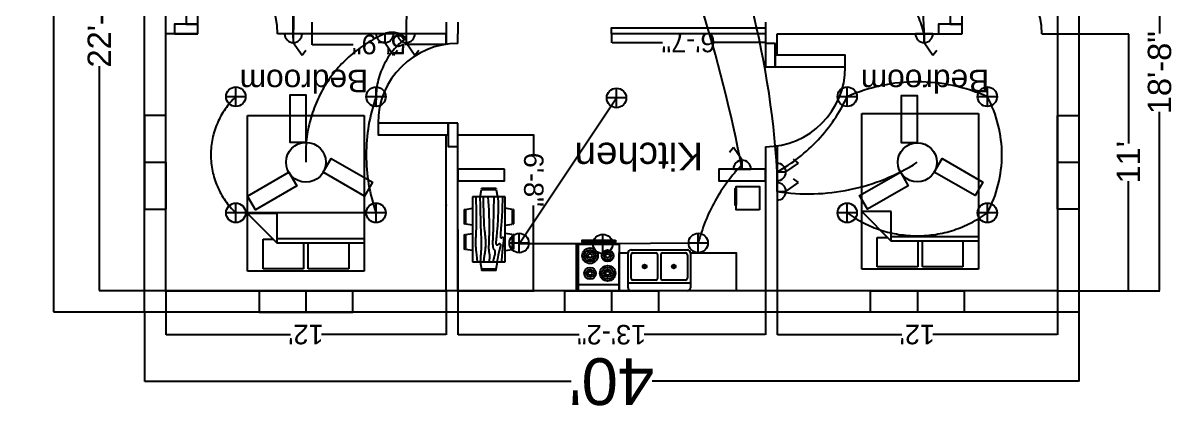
# Model space of a CAD drawing. Header units: inches. Extents: x 873 to 2018, y 638 to 1230.
# Drawn here: x 873 to 1465, y 638 to 837 of the extents above; entities that cross this region are included whole.
import ezdxf

# ---------------------------------------------------------------- set-up
doc = ezdxf.new("R2010")
doc.units = ezdxf.units.IN
doc.header["$MEASUREMENT"] = 0
doc.linetypes.add('ACAD_ISO03W100', pattern=[30, 12, -18])
doc.layers.get('0').update_dxf_attribs({"color": 244})
for name, color, linetype, lineweight in [('furniture', 254, 'Continuous', 25), ('Layer2', 7, 'Continuous', 25), ('window', 150, 'Continuous', 25)]:
    doc.layers.add(name, color=color, linetype=linetype, lineweight=lineweight)
for name, color, linetype in [('Layer1', 13, 'Continuous'), ('Layer3', 131, 'Continuous'), ('wire', 10, 'Continuous')]:
    doc.layers.add(name, color=color, linetype=linetype)
doc.styles.get("Standard").update_dxf_attribs({"font": 'arial.ttf'})
doc.dimstyles.get("Standard").update_dxf_attribs({"dimtxt": 24, "dimasz": 0.18, "dimexe": 0.18, "dimexo": 0.0625, "dimgap": 0, "dimtad": 0, "dimtoh": 1, "dimdec": 0, "dimzin": 0, "dimdsep": 46, "dimlunit": 4, "dimtxsty": 'Standard', "dimcen": 0.09, "dimclrt": 130, "dimadec": 0, "dimazin": 0, "dimtfac": 1, "dimtdec": 0, "dimtofl": 0, "dimtmove": 0, "dimatfit": 3, "dimfxl": 1, "dimtolj": 1, "dimtzin": 0, "dimarcsym": 0})

# ---------------------------------------------------------------- blocks, each defined once
blk = doc.blocks.new('Dining Set - 36 x 72 in.')
at = {"linetype": 'Continuous'}
for p, q in [((-22.2343, 26.00059), (-23.4847, 17.99762)), ((-22.2304, 26), (-5.7608, 26)), ((-22, 27.5), (-22.1562, 26.50042)), ((-5.8416, 26.5), (-22.1534, 26.5)), ((-22, 27.5), (-6, 27.5)), ((-5.8437, 26.49966), (-6, 27.5)), ((-4.5152, 17.99762), (-5.7655, 25.99926)), ((5.7657, 26.00059), (4.5153, 17.99762)), ((5.7696, 26), (22.2392, 26)), ((6, 27.5), (5.8438, 26.50042)), ((22.1584, 26.5), (5.8466, 26.5)), ((6, 27.5), (22, 27.5)), ((22.1563, 26.49966), (22, 27.5)), ((23.4848, 17.99762), (22.2345, 25.99926)), ((36, 18), (-36, 18)), ((-36, 18), (-36, -18)), ((36, -18), (36, 18)), ((-45.5, 8), (-44.5004, 8.15617)), ((-45.5, 8), (-45.5, -8)), ((-44.5, -8.15843), (-44.5, 8.15338)), ((-44.0006, 8.23428), (-35.9976, 9.48474)), ((-44, 8.23041), (-44, -8.23915)), ((44.0006, 8.23428), (35.9976, 9.48474)), ((44, 8.23041), (44, -8.23915)), ((44.5, -8.15843), (44.5, 8.15338)), ((45.5, 8), (44.5005, 8.15617)), ((45.5, 8), (45.5, -8)), ((-44.4997, -8.15631), (-45.5, -8)), ((-35.9976, -9.48476), (-43.9993, -8.2345)), ((35.9976, -9.48476), (43.9993, -8.2345)), ((44.4997, -8.15631), (45.5, -8)), ((-36, -18), (36, -18)), ((-22.2343, -26.0006), (-23.4847, -17.99762)), ((-4.5152, -17.99762), (-5.7655, -25.99928)), ((5.7657, -26.0006), (4.5153, -17.99762)), ((23.4848, -17.99762), (22.2345, -25.99928)), ((-22.2304, -26), (-5.7608, -26)), ((-22, -27.5), (-22.1562, -26.50044)), ((-5.8416, -26.5), (-22.1534, -26.5)), ((-22, -27.5), (-6, -27.5)), ((-5.8437, -26.49967), (-6, -27.5)), ((5.7696, -26), (22.2392, -26)), ((6, -27.5), (5.8438, -26.50044)), ((22.1584, -26.5), (5.8466, -26.5)), ((6, -27.5), (22, -27.5)), ((22.1563, -26.49967), (22, -27.5))]:
    blk.add_line(p, q, dxfattribs=at)
for points in [[(-36, 15), (-31.1772, 14.97754), (-26.8079, 14.91406), (-22.8538, 14.81543), (-19.276, 14.6875), (-16.0362, 14.53613), (-13.0957, 14.36718), (-10.4159, 14.18652), (-7.9583, 14), (-5.6904, 13.81315), (-3.6035, 13.63021), (-1.6954, 13.45508), (0.0365, 13.29166), (1.5945, 13.14388), (2.9811, 13.01562), (4.1988, 12.9108), (5.25, 12.83333), (6.1393, 12.78613), (6.8802, 12.76823), (7.4883, 12.77767), (7.9792, 12.8125), (8.3685, 12.87077), (8.6719, 12.95052), (8.9049, 13.0498), (9.0833, 13.16666), (9.2205, 13.29899), (9.3216, 13.44401), (9.3895, 13.59879), (9.4271, 13.76041), (9.4373, 13.92594), (9.4232, 14.09245), (9.3875, 14.257), (9.3333, 14.41666), (9.2638, 14.56917), (9.1836, 14.71484), (9.0975, 14.85465), (9.0104, 14.98958), (8.9272, 15.1206), (8.8529, 15.2487), (8.7922, 15.37483), (8.75, 15.5), (8.7305, 15.62467), (8.7344, 15.74739), (8.7617, 15.86621), (8.8125, 15.97916), (8.8867, 16.08431), (8.9844, 16.17968), (9.1055, 16.26334), (9.25, 16.33333), (9.4189, 16.38802), (9.6172, 16.42708), (9.8506, 16.45052), (10.125, 16.45833), (10.4463, 16.45052), (10.8203, 16.42708), (11.2529, 16.38802), (11.75, 16.33333), (12.3184, 16.26318), (12.9694, 16.17838), (13.7151, 16.07991), (14.5677, 15.96875), (15.5395, 15.84586), (16.6426, 15.71224), (17.8893, 15.56884), (19.2917, 15.41666), (20.859, 15.25667), (22.5879, 15.08984), (24.4721, 14.91715), (26.5052, 14.73958), (28.6809, 14.5581), (30.9929, 14.3737), (33.4347, 14.18733), (36, 14)], [(-36, 10), (-28.9766, 10.14274), (-23.1725, 10.20442), (-18.4241, 10.19775), (-14.5677, 10.13541), (-11.4399, 10.03011), (-8.877, 9.89453), (-6.7154, 9.74137), (-4.7917, 9.58333), (-2.9698, 9.43082), (-1.2246, 9.28515), (0.4415, 9.14534), (2.026, 9.01041), (3.5266, 8.87939), (4.9408, 8.7513), (6.266, 8.62516), (7.5, 8.5), (8.6411, 8.37549), (9.6914, 8.2539), (10.6538, 8.13818), (11.5312, 8.03125), (12.3267, 7.93603), (13.043, 7.85547), (13.6831, 7.79248), (14.25, 7.75), (14.7471, 7.7303), (15.1797, 7.73307), (15.5537, 7.75732), (15.875, 7.80208), (16.1494, 7.86637), (16.3828, 7.94922), (16.5811, 8.04964), (16.75, 8.16666), (16.8944, 8.29915), (17.0143, 8.44531), (17.1089, 8.60319), (17.1771, 8.77083), (17.218, 8.94629), (17.2305, 9.1276), (17.2137, 9.31282), (17.1667, 9.5), (17.0895, 9.6875), (16.987, 9.875), (16.8649, 10.0625), (16.7292, 10.25), (16.5856, 10.4375), (16.4401, 10.625), (16.2985, 10.8125), (16.1667, 11), (16.05, 11.18733), (15.9518, 11.3737), (15.8752, 11.5581), (15.8229, 11.73958), (15.798, 11.91715), (15.8034, 12.08984), (15.842, 12.25667), (15.9167, 12.41666), (16.0295, 12.56836), (16.1784, 12.70833), (16.3605, 12.83268), (16.5729, 12.9375), (16.8127, 13.01888), (17.0768, 13.07291), (17.3625, 13.0957), (17.6667, 13.08333), (17.9894, 13.03312), (18.3418, 12.94726), (18.7382, 12.82918), (19.1927, 12.68229), (19.7195, 12.51001), (20.3327, 12.31575), (21.0465, 12.10294), (21.875, 11.875), (22.8357, 11.63354), (23.959, 11.37304), (25.2786, 11.08618), (26.8282, 10.76562), (28.6414, 10.40405), (30.752, 9.99414), (33.1936, 9.52856), (36, 9)], [(-36, 5.5), (-30.7157, 5.3348), (-26.069, 5.20963), (-21.9946, 5.11767), (-18.4271, 5.05208), (-15.3009, 5.00602), (-12.5508, 4.97265), (-10.1112, 4.94515), (-7.9167, 4.91666), (-5.909, 4.88167), (-4.0586, 4.83984), (-2.3429, 4.79215), (-0.7396, 4.73958), (0.7739, 4.6831), (2.22, 4.6237), (3.6213, 4.56233), (5, 4.5), (6.373, 4.43782), (7.7344, 4.3776), (9.0723, 4.32129), (10.375, 4.27083), (11.6309, 4.22819), (12.8281, 4.19531), (13.9551, 4.17415), (15, 4.16666), (15.954, 4.17448), (16.819, 4.19791), (17.6001, 4.23698), (18.3021, 4.29166), (18.9299, 4.36198), (19.4883, 4.44791), (19.9823, 4.54948), (20.4167, 4.66666), (20.7969, 4.79899), (21.1302, 4.94401), (21.4245, 5.09879), (21.6875, 5.26041), (21.9271, 5.42594), (22.1511, 5.59245), (22.3672, 5.757), (22.5834, 5.91666), (22.8065, 6.06868), (23.0404, 6.21093), (23.2879, 6.34147), (23.5521, 6.45833), (23.8358, 6.55957), (24.142, 6.64323), (24.4735, 6.70735), (24.8334, 6.75), (25.2235, 6.76969), (25.642, 6.76692), (26.0858, 6.74267), (26.5521, 6.69791), (27.0379, 6.63362), (27.5404, 6.55078), (28.0565, 6.45036), (28.5834, 6.33333), (29.1242, 6.19987), (29.7071, 6.04687), (30.3661, 5.87044), (31.1354, 5.66666), (32.0493, 5.43164), (33.142, 5.16146), (34.4475, 4.85221), (36, 4.5)], [(-36, -1), (-30.7915, -0.6591), (-26.0195, -0.38216), (-21.6519, -0.16284), (-17.6563, 0.00521), (-14.0005, 0.12833), (-10.6523, 0.21289), (-7.5796, 0.26522), (-4.75, 0.29166), (-2.134, 0.29793), (0.2878, 0.28711), (2.5317, 0.26163), (4.6146, 0.22396), (6.5529, 0.17651), (8.3633, 0.12174), (10.0623, 0.06209), (11.6667, 0), (13.1899, -0.06201), (14.6341, -0.1211), (15.9982, -0.17432), (17.2813, -0.21875), (18.4823, -0.25147), (19.6003, -0.26953), (20.6343, -0.27002), (21.5834, -0.25), (22.4481, -0.20768), (23.2357, -0.14584), (23.9549, -0.06836), (24.6146, 0.02083), (25.2235, 0.11784), (25.7904, 0.21875), (26.3241, 0.31966), (26.8334, 0.41666), (27.3265, 0.50618), (27.8099, 0.58593), (28.2894, 0.65397), (28.7709, 0.70833), (29.2601, 0.74707), (29.763, 0.76823), (30.2855, 0.76985), (30.8334, 0.75), (31.4088, 0.70784), (31.9994, 0.64713), (32.589, 0.57275), (33.1615, 0.48958), (33.7008, 0.4025), (34.1908, 0.3164), (34.6153, 0.23616), (34.9584, 0.16666), (35.2099, 0.11165), (35.3848, 0.07031), (35.504, 0.04069), (35.5886, 0.02083), (35.6594, 0.00879), (35.7377, 0.0026), (35.8442, 0.00032), (36, 0)], [(-36, -6.5), (-27.1843, -6.31267), (-20.084, -6.1263), (-14.469, -5.9419), (-10.1094, -5.76042), (-6.7752, -5.58285), (-4.2363, -5.41016), (-2.2629, -5.24333), (-0.625, -5.08334), (0.8708, -4.93099), (2.2715, -4.78646), (3.5872, -4.64974), (4.8281, -4.52084), (6.0046, -4.39974), (7.127, -4.28646), (8.2053, -4.18099), (9.25, -4.08334), (10.2705, -3.99382), (11.2734, -3.91407), (12.2647, -3.84603), (13.25, -3.79167), (14.2354, -3.75293), (15.2266, -3.73177), (16.2295, -3.73015), (17.25, -3.75), (18.2912, -3.79248), (19.3451, -3.85547), (20.4009, -3.93604), (21.4479, -4.03125), (22.4754, -4.13819), (23.4727, -4.25391), (24.4289, -4.37549), (25.3334, -4.5), (26.1785, -4.62492), (26.9694, -4.74935), (27.7145, -4.87281), (28.4219, -4.99479), (29.1, -5.11483), (29.7572, -5.23242), (30.4016, -5.34709), (31.0417, -5.45834), (31.6837, -5.56437), (32.3262, -5.65821), (32.9658, -5.73153), (33.599, -5.77604), (34.2224, -5.78345), (34.8327, -5.74545), (35.4264, -5.65373), (36, -5.5)], [(-36, -10), (-26.4022, -9.81299), (-18.4675, -9.62891), (-11.9839, -9.45069), (-6.7396, -9.28125), (-2.5226, -9.12354), (0.8789, -8.98047), (3.6769, -8.85498), (6.0833, -8.75), (8.2767, -8.66765), (10.3021, -8.60677), (12.1712, -8.56543), (13.8958, -8.54167), (15.4876, -8.53353), (16.9583, -8.53907), (18.3197, -8.55632), (19.5834, -8.58334), (20.7616, -8.61841), (21.8685, -8.66081), (22.9188, -8.71004), (23.9271, -8.76563), (24.9081, -8.82707), (25.8763, -8.89388), (26.8465, -8.96558), (27.8334, -9.04167), (28.8474, -9.12118), (29.8828, -9.20117), (30.93, -9.27824), (31.9792, -9.34896), (33.0205, -9.40991), (34.0443, -9.45768), (35.0407, -9.48885), (36, -9.5)], [(-36, -14.5), (-30.0881, -14.33513), (-25.0332, -14.21224), (-20.7312, -14.12647), (-17.0781, -14.07292), (-13.97, -14.04671), (-11.3027, -14.04297), (-8.9724, -14.05681), (-6.875, -14.08334), (-4.9224, -14.11833), (-3.0905, -14.16016), (-1.3709, -14.20785), (0.2448, -14.26042), (1.7647, -14.3169), (3.1973, -14.3763), (4.5507, -14.43767), (5.8333, -14.5), (7.0554, -14.5621), (8.235, -14.62175), (9.3922, -14.67652), (10.5469, -14.72396), (11.7192, -14.76164), (12.929, -14.78711), (14.1965, -14.79794), (15.5417, -14.79167), (16.9933, -14.76424), (18.6152, -14.70508), (20.4804, -14.60197), (22.6615, -14.44271), (25.2312, -14.21509), (28.2624, -13.9069), (31.8277, -13.50594), (36, -13)]]:
    blk.add_lwpolyline(points, dxfattribs=at)
blk = doc.blocks.new('Bed - Queen')
at = {"linetype": 'Continuous'}
for p, q in [((0, -80.00003), (0, 0)), ((0, 0), (59.99999, 0)), ((59.99999, 0), (59.99999, -80.00003)), ((7.99999, -1.2), (28.79998, -1.2)), ((7.99999, -14.4), (7.99999, -1.2)), ((28.79998, -1.2), (28.79998, -14.4)), ((31.19999, -1.2), (51.99999, -1.2)), ((31.19999, -14.4), (31.19999, -1.2)), ((51.99999, -1.2), (51.99999, -16.4)), ((0, -14.4), (44.8, -14.4)), ((44.8, -16.8), (0, -16.8)), ((59.99999, -29.6), (44.8, -14.4)), ((44.8, -14.4), (44.8, -29.6)), ((51.99999, -16.4), (46.79936, -16.4)), ((44.8, -29.6), (59.99999, -29.6)), ((59.99999, -80.00003), (0, -80.00003))]:
    blk.add_line(p, q, dxfattribs=at)
blk = doc.blocks.new('*D7')
at = {"layer": 'Defpoints', "color": 0, "linetype": 'Continuous', "ltscale": 25, "transparency": 16777216}
for p in [(935.56, 688.95), (1415.56, 688.95), (935.56, 653.5)]:
    blk.add_point(p, dxfattribs=at)
at = {"layer": 'furniture', "color": 0, "linetype": 'Continuous', "lineweight": -2, "ltscale": 25, "transparency": 16777216}
for p, q in [((935.56, 688.89), (935.56, 653.32)), ((1415.56, 688.89), (1415.56, 653.32))]:
    blk.add_line(p, q, dxfattribs=at)
at = {"layer": 'furniture', "color": 1, "linetype": 'Continuous', "lineweight": -2, "ltscale": 25, "transparency": 16777216}
for p, q in [((935.74, 653.5), (1154.71, 653.5)), ((1415.38, 653.5), (1196.41, 653.5))]:
    blk.add_line(p, q, dxfattribs=at)
at = {"layer": 'furniture', "color": 1, "linetype": 'Continuous', "ltscale": 25, "transparency": 16777216}
for points in [[(935.74, 653.53), (935.74, 653.47), (935.56, 653.5)], [(1415.38, 653.53), (1415.38, 653.47), (1415.56, 653.5)]]:
    blk.add_solid(points, dxfattribs=at)
at = {"layer": 'furniture', "color": 1, "linetype": 'Continuous', "ltscale": 25, "transparency": 16777216, "insert": (1175.56, 653.5), "char_height": 24, "attachment_point": 5, "rotation": 180}
blk.add_mtext("\\A1;40'", dxfattribs=at)
blk = doc.blocks.new('*D8')
at = {"layer": 'Defpoints', "color": 0, "linetype": 'Continuous', "ltscale": 25, "transparency": 16777216}
for p in [(889, 1120.95), (935.56, 1120.95), (935.56, 688.95)]:
    blk.add_point(p, dxfattribs=at)
at = {"layer": 'furniture', "color": 0, "linetype": 'Continuous', "lineweight": -2, "ltscale": 25, "transparency": 16777216}
for p, q in [((935.5, 1120.95), (888.82, 1120.95)), ((935.5, 688.95), (888.82, 688.95))]:
    blk.add_line(p, q, dxfattribs=at)
at = {"layer": 'furniture', "color": 1, "linetype": 'Continuous', "lineweight": -2, "ltscale": 25, "transparency": 16777216}
for p, q in [((889, 1120.77), (889, 925.31)), ((889, 689.13), (889, 884.6))]:
    blk.add_line(p, q, dxfattribs=at)
at = {"layer": 'furniture', "color": 1, "linetype": 'Continuous', "ltscale": 25, "transparency": 16777216}
for points in [[(888.97, 1120.77), (889.03, 1120.77), (889, 1120.95)], [(888.97, 689.13), (889.03, 689.13), (889, 688.95)]]:
    blk.add_solid(points, dxfattribs=at)
at = {"layer": 'furniture', "color": 1, "linetype": 'Continuous', "ltscale": 25, "transparency": 16777216, "insert": (889, 904.95), "char_height": 24, "attachment_point": 5, "rotation": 90}
blk.add_mtext("\\A1;36'", dxfattribs=at)
blk = doc.blocks.new('*D9')
at = {"layer": 'Defpoints', "color": 0, "linetype": 'Continuous', "ltscale": 25, "transparency": 16777216}
for p in [(912.5, 971.95), (946.56, 971.95), (946.56, 699.95)]:
    blk.add_point(p, dxfattribs=at)
at = {"layer": 'furniture', "color": 0, "linetype": 'Continuous', "lineweight": -2, "ltscale": 25, "transparency": 16777216}
for p, q in [((946.5, 971.95), (912.32, 971.95)), ((946.5, 699.95), (912.32, 699.95))]:
    blk.add_line(p, q, dxfattribs=at)
at = {"layer": 'furniture', "color": 1, "linetype": 'Continuous', "lineweight": -2, "ltscale": 25, "transparency": 16777216}
for p, q in [((912.5, 971.77), (912.5, 856.67)), ((912.5, 700.13), (912.5, 815.24))]:
    blk.add_line(p, q, dxfattribs=at)
at = {"layer": 'furniture', "color": 1, "linetype": 'Continuous', "ltscale": 25, "transparency": 16777216}
for points in [[(912.47, 971.77), (912.53, 971.77), (912.5, 971.95)], [(912.47, 700.13), (912.53, 700.13), (912.5, 699.95)]]:
    blk.add_solid(points, dxfattribs=at)
at = {"layer": 'furniture', "color": 1, "linetype": 'Continuous', "ltscale": 25, "transparency": 16777216, "insert": (912.5, 835.95), "char_height": 12, "attachment_point": 5, "rotation": 90}
blk.add_mtext('\\A1;22\'-8"', dxfattribs=at)
blk = doc.blocks.new('*D11')
at = {"layer": 'Defpoints', "color": 0, "linetype": 'Continuous', "ltscale": 5, "transparency": 16777216}
for p in [(1021.56, 837.95), (1090.56, 837.95), (1021.56, 826.5)]:
    blk.add_point(p, dxfattribs=at)
at = {"layer": 'furniture', "color": 0, "linetype": 'Continuous', "lineweight": -2, "ltscale": 5, "transparency": 16777216}
for p, q in [((1021.56, 837.89), (1021.56, 826.32)), ((1090.56, 837.89), (1090.56, 826.32))]:
    blk.add_line(p, q, dxfattribs=at)
at = {"layer": 'furniture', "color": 1, "linetype": 'Continuous', "lineweight": -2, "ltscale": 5, "transparency": 16777216}
for p, q in [((1021.74, 826.5), (1042.77, 826.5)), ((1090.38, 826.5), (1069.35, 826.5))]:
    blk.add_line(p, q, dxfattribs=at)
at = {"layer": 'furniture', "color": 1, "linetype": 'Continuous', "ltscale": 5, "transparency": 16777216}
for points in [[(1021.74, 826.53), (1021.74, 826.47), (1021.56, 826.5)], [(1090.38, 826.53), (1090.38, 826.47), (1090.56, 826.5)]]:
    blk.add_solid(points, dxfattribs=at)
at = {"layer": 'furniture', "color": 1, "linetype": 'Continuous', "ltscale": 5, "transparency": 16777216, "insert": (1056.06, 826.5), "char_height": 10, "attachment_point": 5, "rotation": 180}
blk.add_mtext('\\A1;5\'-9"', dxfattribs=at)
blk = doc.blocks.new('*D17')
at = {"layer": 'Defpoints', "color": 0, "linetype": 'Continuous', "ltscale": 25, "transparency": 16777216}
for p in [(1404.56, 923.95), (1457, 923.95), (1404.56, 699.95)]:
    blk.add_point(p, dxfattribs=at)
at = {"layer": 'furniture', "color": 0, "linetype": 'Continuous', "lineweight": -2, "ltscale": 25, "transparency": 16777216}
for p, q in [((1404.62, 923.95), (1457.18, 923.95)), ((1404.62, 699.95), (1457.18, 699.95))]:
    blk.add_line(p, q, dxfattribs=at)
at = {"layer": 'furniture', "color": 1, "linetype": 'Continuous', "lineweight": -2, "ltscale": 25, "transparency": 16777216}
for p, q in [((1457, 923.77), (1457, 832)), ((1457, 700.13), (1457, 791.91))]:
    blk.add_line(p, q, dxfattribs=at)
at = {"layer": 'furniture', "color": 1, "linetype": 'Continuous', "ltscale": 25, "transparency": 16777216}
for points in [[(1456.97, 923.77), (1457.03, 923.77), (1457, 923.95)], [(1456.97, 700.13), (1457.03, 700.13), (1457, 699.95)]]:
    blk.add_solid(points, dxfattribs=at)
at = {"layer": 'furniture', "color": 1, "linetype": 'Continuous', "ltscale": 25, "transparency": 16777216, "insert": (1457, 811.95), "char_height": 12, "attachment_point": 5, "rotation": 90}
blk.add_mtext('\\A1;18\'-8"', dxfattribs=at)
blk = doc.blocks.new('*D18')
at = {"layer": 'Defpoints', "color": 0, "linetype": 'Continuous', "ltscale": 25, "transparency": 16777216}
for p in [(1404.56, 831.95), (1441, 831.95), (1404.56, 699.95)]:
    blk.add_point(p, dxfattribs=at)
at = {"layer": 'furniture', "color": 0, "linetype": 'Continuous', "lineweight": -2, "ltscale": 25, "transparency": 16777216}
for p, q in [((1404.62, 831.95), (1441.18, 831.95)), ((1404.62, 699.95), (1441.18, 699.95))]:
    blk.add_line(p, q, dxfattribs=at)
at = {"layer": 'furniture', "color": 1, "linetype": 'Continuous', "lineweight": -2, "ltscale": 25, "transparency": 16777216}
for p, q in [((1441, 831.77), (1441, 775.57)), ((1441, 700.13), (1441, 756.34))]:
    blk.add_line(p, q, dxfattribs=at)
at = {"layer": 'furniture', "color": 1, "linetype": 'Continuous', "ltscale": 25, "transparency": 16777216}
for points in [[(1440.97, 831.77), (1441.03, 831.77), (1441, 831.95)], [(1440.97, 700.13), (1441.03, 700.13), (1441, 699.95)]]:
    blk.add_solid(points, dxfattribs=at)
at = {"layer": 'furniture', "color": 1, "linetype": 'Continuous', "ltscale": 25, "transparency": 16777216, "insert": (1441, 765.95), "char_height": 12, "attachment_point": 5, "rotation": 90}
blk.add_mtext("\\A1;11'", dxfattribs=at)
blk = doc.blocks.new('*D23')
at = {"layer": 'Defpoints', "color": 0, "linetype": 'Continuous', "ltscale": 25, "transparency": 16777216}
for p in [(946.56, 699.95), (1090.56, 699.95), (946.56, 677.5)]:
    blk.add_point(p, dxfattribs=at)
at = {"layer": 'furniture', "color": 0, "linetype": 'Continuous', "lineweight": -2, "ltscale": 25, "transparency": 16777216}
for p, q in [((946.56, 699.89), (946.56, 677.32)), ((1090.56, 699.89), (1090.56, 677.32))]:
    blk.add_line(p, q, dxfattribs=at)
at = {"layer": 'furniture', "color": 1, "linetype": 'Continuous', "lineweight": -2, "ltscale": 25, "transparency": 16777216}
for p, q in [((946.74, 677.5), (1010.54, 677.5)), ((1090.38, 677.5), (1026.57, 677.5))]:
    blk.add_line(p, q, dxfattribs=at)
at = {"layer": 'furniture', "color": 1, "linetype": 'Continuous', "ltscale": 25, "transparency": 16777216}
for points in [[(946.74, 677.53), (946.74, 677.47), (946.56, 677.5)], [(1090.38, 677.53), (1090.38, 677.47), (1090.56, 677.5)]]:
    blk.add_solid(points, dxfattribs=at)
at = {"layer": 'furniture', "color": 1, "linetype": 'Continuous', "ltscale": 25, "transparency": 16777216, "insert": (1018.56, 677.5), "char_height": 10, "attachment_point": 5, "rotation": 180}
blk.add_mtext("\\A1;12'", dxfattribs=at)
blk = doc.blocks.new('*D24')
at = {"layer": 'Defpoints', "color": 0, "linetype": 'Continuous', "ltscale": 25, "transparency": 16777216}
for p in [(1096.56, 731.5), (1254.56, 731.5), (1096.56, 677.5)]:
    blk.add_point(p, dxfattribs=at)
at = {"layer": 'furniture', "color": 0, "linetype": 'Continuous', "lineweight": -2, "ltscale": 25, "transparency": 16777216}
for p, q in [((1096.56, 731.44), (1096.56, 677.32)), ((1254.56, 731.44), (1254.56, 677.32))]:
    blk.add_line(p, q, dxfattribs=at)
at = {"layer": 'furniture', "color": 1, "linetype": 'Continuous', "lineweight": -2, "ltscale": 25, "transparency": 16777216}
for p, q in [((1096.74, 677.5), (1158.85, 677.5)), ((1254.38, 677.5), (1192.26, 677.5))]:
    blk.add_line(p, q, dxfattribs=at)
at = {"layer": 'furniture', "color": 1, "linetype": 'Continuous', "ltscale": 25, "transparency": 16777216}
for points in [[(1096.74, 677.53), (1096.74, 677.47), (1096.56, 677.5)], [(1254.38, 677.53), (1254.38, 677.47), (1254.56, 677.5)]]:
    blk.add_solid(points, dxfattribs=at)
at = {"layer": 'furniture', "color": 1, "linetype": 'Continuous', "ltscale": 25, "transparency": 16777216, "insert": (1175.56, 677.5), "char_height": 10, "attachment_point": 5, "rotation": 180}
blk.add_mtext('\\A1;13\'-2"', dxfattribs=at)
blk = doc.blocks.new('*D25')
at = {"layer": 'Defpoints', "color": 0, "linetype": 'Continuous', "ltscale": 25, "transparency": 16777216}
for p in [(1096.56, 780), (1096.56, 699.95), (1135.5, 699.95)]:
    blk.add_point(p, dxfattribs=at)
at = {"layer": 'furniture', "color": 0, "linetype": 'Continuous', "lineweight": -2, "ltscale": 25, "transparency": 16777216}
for p, q in [((1096.62, 780), (1135.68, 780)), ((1096.62, 699.95), (1135.68, 699.95))]:
    blk.add_line(p, q, dxfattribs=at)
at = {"layer": 'furniture', "color": 1, "linetype": 'Continuous', "lineweight": -2, "ltscale": 25, "transparency": 16777216}
for p, q in [((1135.5, 779.82), (1135.5, 770.32)), ((1135.5, 700.13), (1135.5, 743.68))]:
    blk.add_line(p, q, dxfattribs=at)
at = {"layer": 'furniture', "color": 1, "linetype": 'Continuous', "ltscale": 25, "transparency": 16777216}
for points in [[(1135.47, 779.82), (1135.53, 779.82), (1135.5, 780)], [(1135.47, 700.13), (1135.53, 700.13), (1135.5, 699.95)]]:
    blk.add_solid(points, dxfattribs=at)
at = {"layer": 'furniture', "color": 1, "linetype": 'Continuous', "ltscale": 25, "transparency": 16777216, "insert": (1135.5, 757), "char_height": 10, "attachment_point": 5, "rotation": 270}
blk.add_mtext('\\A1;6\'-8"', dxfattribs=at)
blk = doc.blocks.new('*D26')
at = {"layer": 'Defpoints', "color": 0, "linetype": 'Continuous', "ltscale": 25, "transparency": 16777216}
for p in [(1260.56, 753.95), (1404.56, 753.95), (1260.56, 677.5)]:
    blk.add_point(p, dxfattribs=at)
at = {"layer": 'furniture', "color": 4, "linetype": 'Continuous', "lineweight": -2, "ltscale": 25, "transparency": 16777216}
for p, q in [((1260.56, 753.89), (1260.56, 677.32)), ((1404.56, 753.89), (1404.56, 677.32))]:
    blk.add_line(p, q, dxfattribs=at)
at = {"layer": 'furniture', "color": 1, "linetype": 'Continuous', "lineweight": -2, "ltscale": 25, "transparency": 16777216}
for p, q in [((1260.74, 677.5), (1324.54, 677.5)), ((1404.38, 677.5), (1340.57, 677.5))]:
    blk.add_line(p, q, dxfattribs=at)
at = {"layer": 'furniture', "color": 1, "linetype": 'Continuous', "ltscale": 25, "transparency": 16777216}
for points in [[(1260.74, 677.53), (1260.74, 677.47), (1260.56, 677.5)], [(1404.38, 677.53), (1404.38, 677.47), (1404.56, 677.5)]]:
    blk.add_solid(points, dxfattribs=at)
at = {"layer": 'furniture', "color": 1, "linetype": 'Continuous', "ltscale": 25, "transparency": 16777216, "insert": (1332.56, 677.5), "char_height": 10, "attachment_point": 5, "rotation": 180}
blk.add_mtext("\\A1;12'", dxfattribs=at)
blk = doc.blocks.new('*D27')
at = {"layer": 'Defpoints', "color": 0, "linetype": 'Continuous', "ltscale": 25, "transparency": 16777216}
for p in [(1175.56, 831.95), (1254.56, 829.45), (1175.56, 827.5)]:
    blk.add_point(p, dxfattribs=at)
at = {"layer": 'furniture', "color": 4, "linetype": 'Continuous', "lineweight": -2, "ltscale": 25, "transparency": 16777216}
for p, q in [((1175.56, 831.89), (1175.56, 827.32)), ((1254.56, 829.39), (1254.56, 827.32))]:
    blk.add_line(p, q, dxfattribs=at)
at = {"layer": 'furniture', "color": 1, "linetype": 'Continuous', "lineweight": -2, "ltscale": 25, "transparency": 16777216}
for p, q in [((1175.74, 827.5), (1201.74, 827.5)), ((1254.38, 827.5), (1228.38, 827.5))]:
    blk.add_line(p, q, dxfattribs=at)
at = {"layer": 'furniture', "color": 1, "linetype": 'Continuous', "ltscale": 25, "transparency": 16777216}
for points in [[(1175.74, 827.53), (1175.74, 827.47), (1175.56, 827.5)], [(1254.38, 827.53), (1254.38, 827.47), (1254.56, 827.5)]]:
    blk.add_solid(points, dxfattribs=at)
at = {"layer": 'furniture', "color": 1, "linetype": 'Continuous', "ltscale": 25, "transparency": 16777216, "insert": (1215.06, 827.5), "char_height": 10, "attachment_point": 5, "rotation": 180}
blk.add_mtext('\\A1;6\'-7"', dxfattribs=at)
blk = doc.blocks.new('*U33')
at = {"layer": 'Layer3', "linetype": 'Continuous', "ltscale": 25}
blk.add_lwpolyline([(4.08, -12.24), (-4.08, -12.24), (-4.08, 12.24), (4.08, 12.24)], close=True, dxfattribs=at)
blk = doc.blocks.new('*U34')
at = {"layer": 'Layer3', "color": 0, "linetype": 'ByBlock', "lineweight": -2, "transparency": 16777216}
blk.add_blockref('*U33', (1824.15, 1525.33), dxfattribs=at)
for p, rotation in [((1849.69, 1495.21), 240), ((1810.84, 1488.15), 120)]:
    blk.add_blockref('*U33', p, dxfattribs=dict(at, rotation=rotation))
blk = doc.blocks.new('*U38')
at = {"layer": 'Layer3', "linetype": 'Continuous', "ltscale": 25}
blk.add_lwpolyline([(4.03, -12.08), (-4.03, -12.08), (-4.03, 12.08), (4.03, 12.08)], close=True, dxfattribs=at)
blk = doc.blocks.new('*U39')
at = {"layer": 'Layer3', "color": 0, "linetype": 'ByBlock', "lineweight": -2, "transparency": 16777216}
blk.add_blockref('*U38', (1800.69, 1505.72), dxfattribs=at)
for p, rotation in [((1825.91, 1475.99), 240), ((1787.56, 1469.01), 120)]:
    blk.add_blockref('*U38', p, dxfattribs=dict(at, rotation=rotation))

msp = doc.modelspace()

# ---------------------------------------------------------------- linework, layer by layer
at = {"layer": 'furniture'}
for p, q in [((1157.5, 699.95), (1157.5, 723.95)), ((1164.5, 723.95), (1164.5, 724.95)), ((1166.5, 724.95), (1166.5, 723.95)), ((1171.5, 724.95), (1171.5, 723.95)), ((1173.5, 723.95), (1173.5, 724.95)), ((1199.25, 706.45), (1199.25, 718.45)), ((1200.75, 718.45), (1200.75, 706.45)), ((1179.5, 702.95), (1158.5, 702.95)), ((1216, 703.95), (1184, 703.95))]:
    msp.add_line(p, q, dxfattribs=at)
at = {"layer": 'furniture', "linetype": 'Continuous'}
for points in [[(1254.56, 831.95), (1175.56, 831.95), (1175.56, 835), (1254.56, 835)], [(1239.5, 744), (1239, 744), (1239, 752.5), (1239.5, 752.5)], [(1251.5, 741.5), (1239.5, 741.5), (1239.5, 753.5), (1251.5, 753.5)]]:
    msp.add_lwpolyline(points, close=True, dxfattribs=at)
at = {"layer": 'furniture'}
for points in [[(1179.5, 723.95), (1179.5, 699.95), (1158.5, 699.95), (1158.5, 723.95)], [(1177.5, 725.95), (1177.5, 724.95), (1160.5, 724.95), (1160.5, 725.95)]]:
    msp.add_lwpolyline(points, close=True, dxfattribs=at)
at = {"layer": 'furniture', "linetype": 'Continuous'}
msp.add_lwpolyline([(1216, 719.5), (1239.5, 719.5), (1239.5, 699.95), (1179.5, 699.95), (1179.5, 719.5), (1184, 719.5)], dxfattribs=at)
at = {"layer": 'furniture'}
for points in [[(1184, 701.45), (1184, 719.45)], [(1185.5, 720.95), (1214.5, 720.95)], [(1185.5, 706.45), (1185.5, 718.45)], [(1186.5, 719.45), (1198.25, 719.45)], [(1201.75, 719.45), (1213.5, 719.45)], [(1214.5, 718.45), (1214.5, 706.45)], [(1216, 719.45), (1216, 701.45)], [(1198.25, 705.45), (1186.5, 705.45)], [(1213.5, 705.45), (1201.75, 705.45)], [(1214.5, 699.95), (1185.5, 699.95)]]:
    msp.add_lwpolyline(points, dxfattribs=at)
for centre, radius in [((1164.5, 717.95), 4), ((1164.5, 717.95), 3), ((1164.5, 717.95), 2), ((1164.5, 717.95), 1), ((1173.5, 717.95), 3), ((1173.5, 717.95), 2), ((1173.5, 717.95), 1), ((1164.5, 708.95), 3), ((1164.5, 708.95), 2), ((1164.5, 708.95), 1), ((1173.5, 708.95), 4), ((1173.5, 708.95), 3), ((1173.5, 708.95), 2), ((1173.5, 708.95), 1), ((1192.5, 712.45), 1), ((1192.5, 712.45), 0.5), ((1207.5, 712.45), 1), ((1207.5, 712.45), 0.5)]:
    msp.add_circle(centre, radius, dxfattribs=at)
for centre, radius, start, end in [((1185.5, 719.45), 1.5, 90, 180), ((1186.5, 718.45), 1, 90, 180), ((1198.25, 718.45), 1, 0, 90), ((1201.75, 718.45), 1, 90, 180), ((1213.5, 718.45), 1, 0, 90), ((1214.5, 719.45), 1.5, 0, 90), ((1186.5, 706.45), 1, 180, 270), ((1198.25, 706.45), 1, 270, 0), ((1201.75, 706.45), 1, 180, 270), ((1213.5, 706.45), 1, 270, 0), ((1185.5, 701.45), 1.5, 180, 270), ((1214.5, 701.45), 1.5, 270, 0)]:
    msp.add_arc(centre, radius, start, end, dxfattribs=at)
at = {"layer": 'Layer1', "linetype": 'Continuous'}
for p, q in [((951, 831.95), (963, 831.95)), ((1343.5, 831.95), (1355.5, 831.95)), ((1254.56, 826.95), (1254.56, 814.95)), ((1096.56, 774), (1096.56, 786))]:
    msp.add_line(p, q, dxfattribs=at)
for points in [[(963, 872.95), (957, 872.95), (957, 836.95), (963, 836.95)], [(1355.5, 872.95), (1349.5, 872.95), (1349.5, 836.95), (1355.5, 836.95)], [(1295.56, 814.95), (1295.56, 820.95), (1259.56, 820.95), (1259.56, 814.95)], [(1055.56, 786), (1055.56, 780), (1091.56, 780), (1091.56, 786)]]:
    msp.add_lwpolyline(points, close=True, dxfattribs=at)
for points in [[(963, 831.95), (963, 836.95), (951, 836.95), (951, 831.95)], [(1355.5, 831.95), (1355.5, 836.95), (1343.5, 836.95), (1343.5, 831.95)], [(1254.56, 814.95), (1259.56, 814.95), (1259.56, 826.95), (1254.56, 826.95)], [(1096.56, 786), (1091.56, 786), (1091.56, 774), (1096.56, 774)]]:
    msp.add_lwpolyline(points, dxfattribs=at)
for centre, start, end in [((963, 831.95), 0, 90), ((1355.5, 831.95), 0, 90), ((1096.56, 786), 90, 180), ((1254.56, 814.95), 270, 0)]:
    msp.add_arc(centre, 41, start, end, dxfattribs=at)
at = {"layer": 'Layer2', "linetype": 'Continuous'}
for p, q in [((1096.56, 837.95), (1096.56, 831.95)), ((1254.56, 837.95), (1254.56, 831.95)), ((963, 831.95), (946.56, 831.95)), ((1090.56, 831.95), (1004, 831.95)), ((1090.56, 826.56), (1090.56, 831.95)), ((1096.56, 826.95), (1096.56, 831.95)), ((1254.56, 831.95), (1254.56, 826.95)), ((1260.56, 820.95), (1260.56, 831.95)), ((1260.56, 831.95), (1355.5, 831.95)), ((1396.5, 831.95), (1404.56, 831.95)), ((1096.56, 699.95), (1096.56, 786)), ((1096.56, 699.95), (1096.56, 786)), ((1090.56, 699.95), (1090.56, 780)), ((1254.56, 773.95), (1254.56, 699.95)), ((1260.56, 773.95), (1260.56, 699.95)), ((946.56, 699.95), (1090.56, 699.95)), ((1404.56, 699.95), (1260.56, 699.95))]:
    msp.add_line(p, q, dxfattribs=at)
for points in [[(1232.56, 1120.95), (1415.56, 1120.95), (1415.56, 688.95), (935.56, 688.95), (935.56, 1120.95), (1142.56, 1120.95)], [(1404.56, 923.95), (1404.56, 699.95), (946.56, 699.95), (946.56, 933.95)]]:
    msp.add_lwpolyline(points, dxfattribs=at)
for points in [[(1120.56, 762.5), (1096.56, 762.5), (1096.56, 756.5), (1120.56, 756.5)], [(1254.56, 762.5), (1230.56, 762.5), (1230.56, 756.5), (1254.56, 756.5)]]:
    msp.add_lwpolyline(points, close=True, dxfattribs=at)
at = {"layer": 'Layer3', "linetype": 'Continuous', "ltscale": 25}
for p, q in [((1016.54, 831.95), (1007.54, 831.95)), ((1012.04, 831.95), (1012.04, 827.45)), ((1063.54, 831.95), (1054.54, 831.95)), ((1059.04, 831.95), (1059.04, 827.45)), ((1074.54, 831.95), (1065.54, 831.95)), ((1070.04, 831.95), (1070.04, 827.45)), ((1340.54, 831.95), (1331.54, 831.95)), ((1336.04, 831.95), (1336.04, 827.45)), ((1012.04, 827.45), (1016.54, 820.95)), ((1016.54, 820.95), (1018.54, 823.45)), ((1059.04, 827.45), (1063.54, 820.95)), ((1063.54, 820.95), (1065.54, 823.45)), ((1070.04, 827.45), (1074.54, 820.95)), ((1074.54, 820.95), (1076.54, 823.45)), ((1336.04, 827.45), (1340.54, 820.95)), ((1340.54, 820.95), (1342.54, 823.45)), ((982.56, 794.63), (982.56, 804.63)), ((1054.54, 794.63), (1054.54, 804.63)), ((1296.54, 794.63), (1296.54, 804.63)), ((1368.52, 794.63), (1368.52, 804.63)), ((987.56, 799.63), (977.56, 799.63)), ((1059.54, 799.63), (1049.54, 799.63)), ((1183.04, 799), (1173.04, 799)), ((1178.04, 794), (1178.04, 804)), ((1301.54, 799.63), (1291.54, 799.63)), ((1373.52, 799.63), (1363.52, 799.63)), ((1238.06, 773.5), (1236.06, 771)), ((1242.56, 767), (1238.06, 773.5)), ((1242.56, 762.5), (1242.56, 767)), ((1260.54, 765.5), (1260.54, 756.5)), ((1265.04, 761), (1271.54, 765.5)), ((1271.54, 765.5), (1269.04, 767.5)), ((1238.06, 762.5), (1247.06, 762.5)), ((1260.54, 761), (1265.04, 761)), ((1271.54, 755.5), (1269.04, 757.5)), ((1260.54, 755.5), (1260.54, 746.5)), ((1265.04, 751), (1271.54, 755.5)), ((1260.54, 751), (1265.04, 751)), ((987.56, 739.98), (977.56, 739.98)), ((982.56, 734.98), (982.56, 744.98)), ((1059.54, 739.98), (1049.54, 739.98)), ((1054.54, 734.98), (1054.54, 744.98)), ((1301.54, 739.98), (1291.54, 739.98)), ((1296.54, 734.98), (1296.54, 744.98)), ((1373.52, 739.98), (1363.52, 739.98)), ((1368.52, 734.98), (1368.52, 744.98)), ((1128.04, 719.5), (1128.04, 729.5)), ((1171.04, 719), (1171.04, 729)), ((1220.04, 719.5), (1220.04, 729.5)), ((1133.04, 724.5), (1123.04, 724.5)), ((1176.04, 724), (1166.04, 724)), ((1225.04, 724.5), (1215.04, 724.5))]:
    msp.add_line(p, q, dxfattribs=at)
for centre, radius in [((982.56, 799.63), 5), ((1054.54, 799.63), 5), ((1296.54, 799.63), 5), ((1368.52, 799.63), 5), ((1178.04, 799), 5), ((1018.56, 765.95), 10.2), ((1332.54, 765.95), 10.06), ((982.56, 739.98), 5), ((1054.54, 739.98), 5), ((1296.54, 739.98), 5), ((1368.52, 739.98), 5), ((1128.04, 724.5), 5), ((1171.04, 724), 5), ((1220.04, 724.5), 5)]:
    msp.add_circle(centre, radius, dxfattribs=at)
for centre, start, end in [((1012.04, 831.95), 180, 360), ((1059.04, 831.95), 180, 0), ((1070.04, 831.95), 180, 360), ((1336.04, 831.95), 180, 360), ((1242.56, 762.5), 0, 180), ((1260.54, 761), 270, 90), ((1260.54, 751), 270, 90)]:
    msp.add_arc(centre, 4.5, start, end, dxfattribs=at)
at = {"layer": 'Layer3', "linetype": 'Continuous'}
msp.add_point((1090.56, 743.95), dxfattribs=at)
msp.add_point((1090.56, 743.95), dxfattribs=at)
at = {"layer": 'window', "linetype": 'Continuous'}
for p, q in [((946.56, 789.95), (935.56, 789.95)), ((935.56, 789.95), (935.56, 741.95)), ((946.56, 741.95), (946.56, 789.95)), ((946.56, 741.95), (946.56, 789.95)), ((1404.56, 789.95), (1404.56, 765.95)), ((1404.56, 765.95), (1404.56, 789.95)), ((1404.56, 789.95), (1415.56, 789.95)), ((1415.56, 789.95), (1415.56, 765.95)), ((935.56, 765.95), (946.56, 765.95)), ((946.56, 765.95), (946.56, 741.95)), ((1404.56, 765.95), (1415.56, 765.95)), ((1404.56, 741.95), (1404.56, 765.95)), ((1415.56, 765.95), (1415.56, 741.95)), ((935.56, 741.95), (946.56, 741.95)), ((1415.56, 741.95), (1404.56, 741.95)), ((1018.56, 699.95), (994.56, 699.95)), ((994.56, 699.95), (994.56, 688.95)), ((1042.56, 699.95), (1018.56, 699.95)), ((1018.56, 699.95), (1018.56, 688.95)), ((1042.56, 688.95), (1042.56, 699.95)), ((1199.56, 699.95), (1151.56, 699.95)), ((1151.56, 688.95), (1151.56, 699.95)), ((1151.56, 699.95), (1199.56, 699.95)), ((1175.56, 699.95), (1175.56, 688.95)), ((1199.56, 699.95), (1199.56, 688.95)), ((1308.56, 688.95), (1308.56, 699.95)), ((1308.56, 699.95), (1332.56, 699.95)), ((1332.56, 699.95), (1332.56, 688.95)), ((1332.56, 699.95), (1356.56, 699.95)), ((1356.56, 699.95), (1356.56, 688.95)), ((994.56, 688.95), (1042.56, 688.95)), ((1175.56, 688.95), (1151.56, 688.95)), ((1199.56, 688.95), (1175.56, 688.95)), ((1332.56, 688.95), (1308.56, 688.95)), ((1356.56, 688.95), (1332.56, 688.95))]:
    msp.add_line(p, q, dxfattribs=at)
at = {"layer": 'wire', "linetype": 'ACAD_ISO03W100', "ltscale": 25}
for points in [[(1220.04, 724.5), (1171.04, 724), (1128.04, 724), (1178.04, 799)], [(1260.54, 751), (1260.54, 761)]]:
    msp.add_lwpolyline(points, dxfattribs=at)
at = {"layer": 'wire', "color": 52, "linetype": 'ACAD_ISO03W100', "ltscale": 25, "true_color": 0xc8c92d}
for centre, radius, start, end in [((1410.56, 828.58), 398.52, 140.96525, 180.16174), ((2102.74, 828.58), 1032.71, 165.93405, 180.06242), ((493.87, 619.04), 762.31, 10.84685, 37.20147), ((1084.09, 828.58), 251.95, 359.74416, 86.13882), ((809.44, 734.79), 451.86, 3.32473, 49.80581)]:
    msp.add_arc(centre, radius, start, end, dxfattribs=at)
at = {"layer": 'wire', "linetype": 'ACAD_ISO03W100', "ltscale": 25}
for centre, radius, start, end in [((675.12, 830.83), 336.92, 359.80869, 24.76281), ((1269.36, 814.89), 68.81, 14.356, 77.23818), ((1085.83, 770.09), 67.41, 113.41454, 183.48013), ((1093.05, 798.81), 38.52, 126.68331, 181.20869), ((1062.79, 822.27), 10.39, 45.719, 111.16073), ((1332.53, 718.37), 88.87, 66.1117, 113.8883), ((1010.73, 769.8), 41.03, 133.37006, 226.62994), ((1140.28, 769.8), 90.78, 160.82102, 199.17898), ((1218.12, 836.6), 86.7, 299.3083, 334.75525), ((1312.72, 769.8), 63.27, 331.8759, 28.1241), ((1306.77, 702.4), 89.5, 135.83948, 165.70288), ((1276.71, 853.94), 104.2, 261.0706, 302.39555), ((1018.55, -58540225.76), 58540965.73, 89.9999647763, 90.0000372023), ((1332.53, 789.11), 60.9, 233.77735, 306.22265)]:
    msp.add_arc(centre, radius, start, end, dxfattribs=at)

# ---------------------------------------------------------------- block references
at = {"layer": 'furniture', "linetype": 'Continuous', "rotation": 180}
for p in [(1048.5, 710.01), (1364, 711.01)]:
    msp.add_blockref('Bed - Queen', p, dxfattribs=at)
at = {"layer": 'furniture', "linetype": 'Continuous', "xscale": 0.4624856314078784, "yscale": 0.4624856314078784, "zscale": 0.4624856314078784, "rotation": 270}
msp.add_blockref('Dining Set - 36 x 72 in.', (1112.5, 731.5), dxfattribs=at)
at = {"layer": 'Layer3', "linetype": 'Continuous'}
for name, p in [('*U34', (-809.67, -736.94)), ('*U39', (-472.18, -717.62))]:
    msp.add_blockref(name, p, dxfattribs=at)

# ---------------------------------------------------------------- texts
at = {"layer": 'furniture', "linetype": 'Continuous'}
for s, height, p in [('Bedroom', 11.643, (1050.5, 813.5)), ('Bedroom', 11.643, (1369.5, 813.5)), ('Kitchen', 14.164, (1222.5, 776))]:
    msp.add_text(s, height=height, rotation=180, dxfattribs=at).set_placement(p)

# ---------------------------------------------------------------- dimensions: what is measured, and where the dimension line sits
at = {"layer": 'furniture', "color": 1, "linetype": 'Continuous', "ltscale": 25}
for base, p1, p2, override, picture, middle in [((889, 1120.95), (935.56, 688.95), (935.56, 1120.95), {"dimclrd": 1, "dimclrt": 1}, '*D8', (889, 904.95)), ((912.5, 971.95), (946.56, 699.95), (946.56, 971.95), {"dimtxt": 12, "dimclrd": 1, "dimclrt": 1}, '*D9', (912.5, 835.95)), ((1457, 923.95), (1404.56, 699.95), (1404.56, 923.95), {"dimtxt": 12, "dimclrd": 1, "dimclrt": 1}, '*D17', (1457, 811.95)), ((1441, 831.95), (1404.56, 699.95), (1404.56, 831.95), {"dimtxt": 12, "dimclrd": 1, "dimclrt": 1}, '*D18', (1441, 765.95)), ((1135.5, 699.95), (1096.56, 780), (1096.56, 699.95), {"dimtxt": 10, "dimclrd": 1, "dimclrt": 1, "dimtmove": 2}, '*D25', (1135.5, 757))]:
    dim = msp.add_linear_dim(base=base, p1=p1, p2=p2, angle=90, dimstyle='Standard', override=override, dxfattribs=at)
    dim.commit()
    dim.dimension.update_dxf_attribs({"geometry": picture, "text_midpoint": middle, "dimtype": 160})
at = {"layer": 'furniture', "color": 1, "linetype": 'Continuous', "ltscale": 5}
dim = msp.add_linear_dim(base=(1021.56, 826.5), p1=(1090.56, 837.95), p2=(1021.56, 837.95), dimstyle='Standard', override={"dimtxt": 10, "dimclrd": 1, "dimclrt": 1}, dxfattribs=at)
dim.commit()
dim.dimension.update_dxf_attribs({"geometry": '*D11', "text_midpoint": (1056.06, 826.5), "dimtype": 160})
at = {"layer": 'furniture', "color": 1, "linetype": 'Continuous', "ltscale": 25}
dim = msp.add_linear_dim(base=(1175.56, 827.5), p1=(1254.56, 829.45), p2=(1175.56, 831.95), dimstyle='Standard', override={"dimtxt": 10, "dimclrd": 1, "dimclre": 4, "dimclrt": 1}, dxfattribs=at)
dim.commit()
dim.dimension.update_dxf_attribs({"geometry": '*D27', "text_midpoint": (1215.06, 827.5)})
for base, p1, p2, override, picture, middle in [((1260.56, 677.5), (1404.56, 753.95), (1260.56, 753.95), {"dimtxt": 10, "dimclrd": 1, "dimclre": 4, "dimclrt": 1}, '*D26', (1332.56, 677.5)), ((1096.56, 677.5), (1254.56, 731.5), (1096.56, 731.5), {"dimtxt": 10, "dimclrd": 1, "dimclrt": 1}, '*D24', (1175.56, 677.5)), ((946.56, 677.5), (1090.56, 699.95), (946.56, 699.95), {"dimtxt": 10, "dimclrd": 1, "dimclrt": 1}, '*D23', (1018.56, 677.5))]:
    dim = msp.add_linear_dim(base=base, p1=p1, p2=p2, dimstyle='Standard', override=override, dxfattribs=at)
    dim.commit()
    dim.dimension.update_dxf_attribs({"geometry": picture, "text_midpoint": middle, "dimtype": 160})
dim = msp.add_linear_dim(base=(935.56, 653.5), p1=(1415.56, 688.95), p2=(935.56, 688.95), dimstyle='Standard', override={"dimclrd": 1, "dimclrt": 1}, dxfattribs=at)
dim.commit()
dim.dimension.update_dxf_attribs({"geometry": '*D7', "text_midpoint": (1175.56, 653.5), "text_rotation": 180})

doc.saveas('drawing.dxf')
